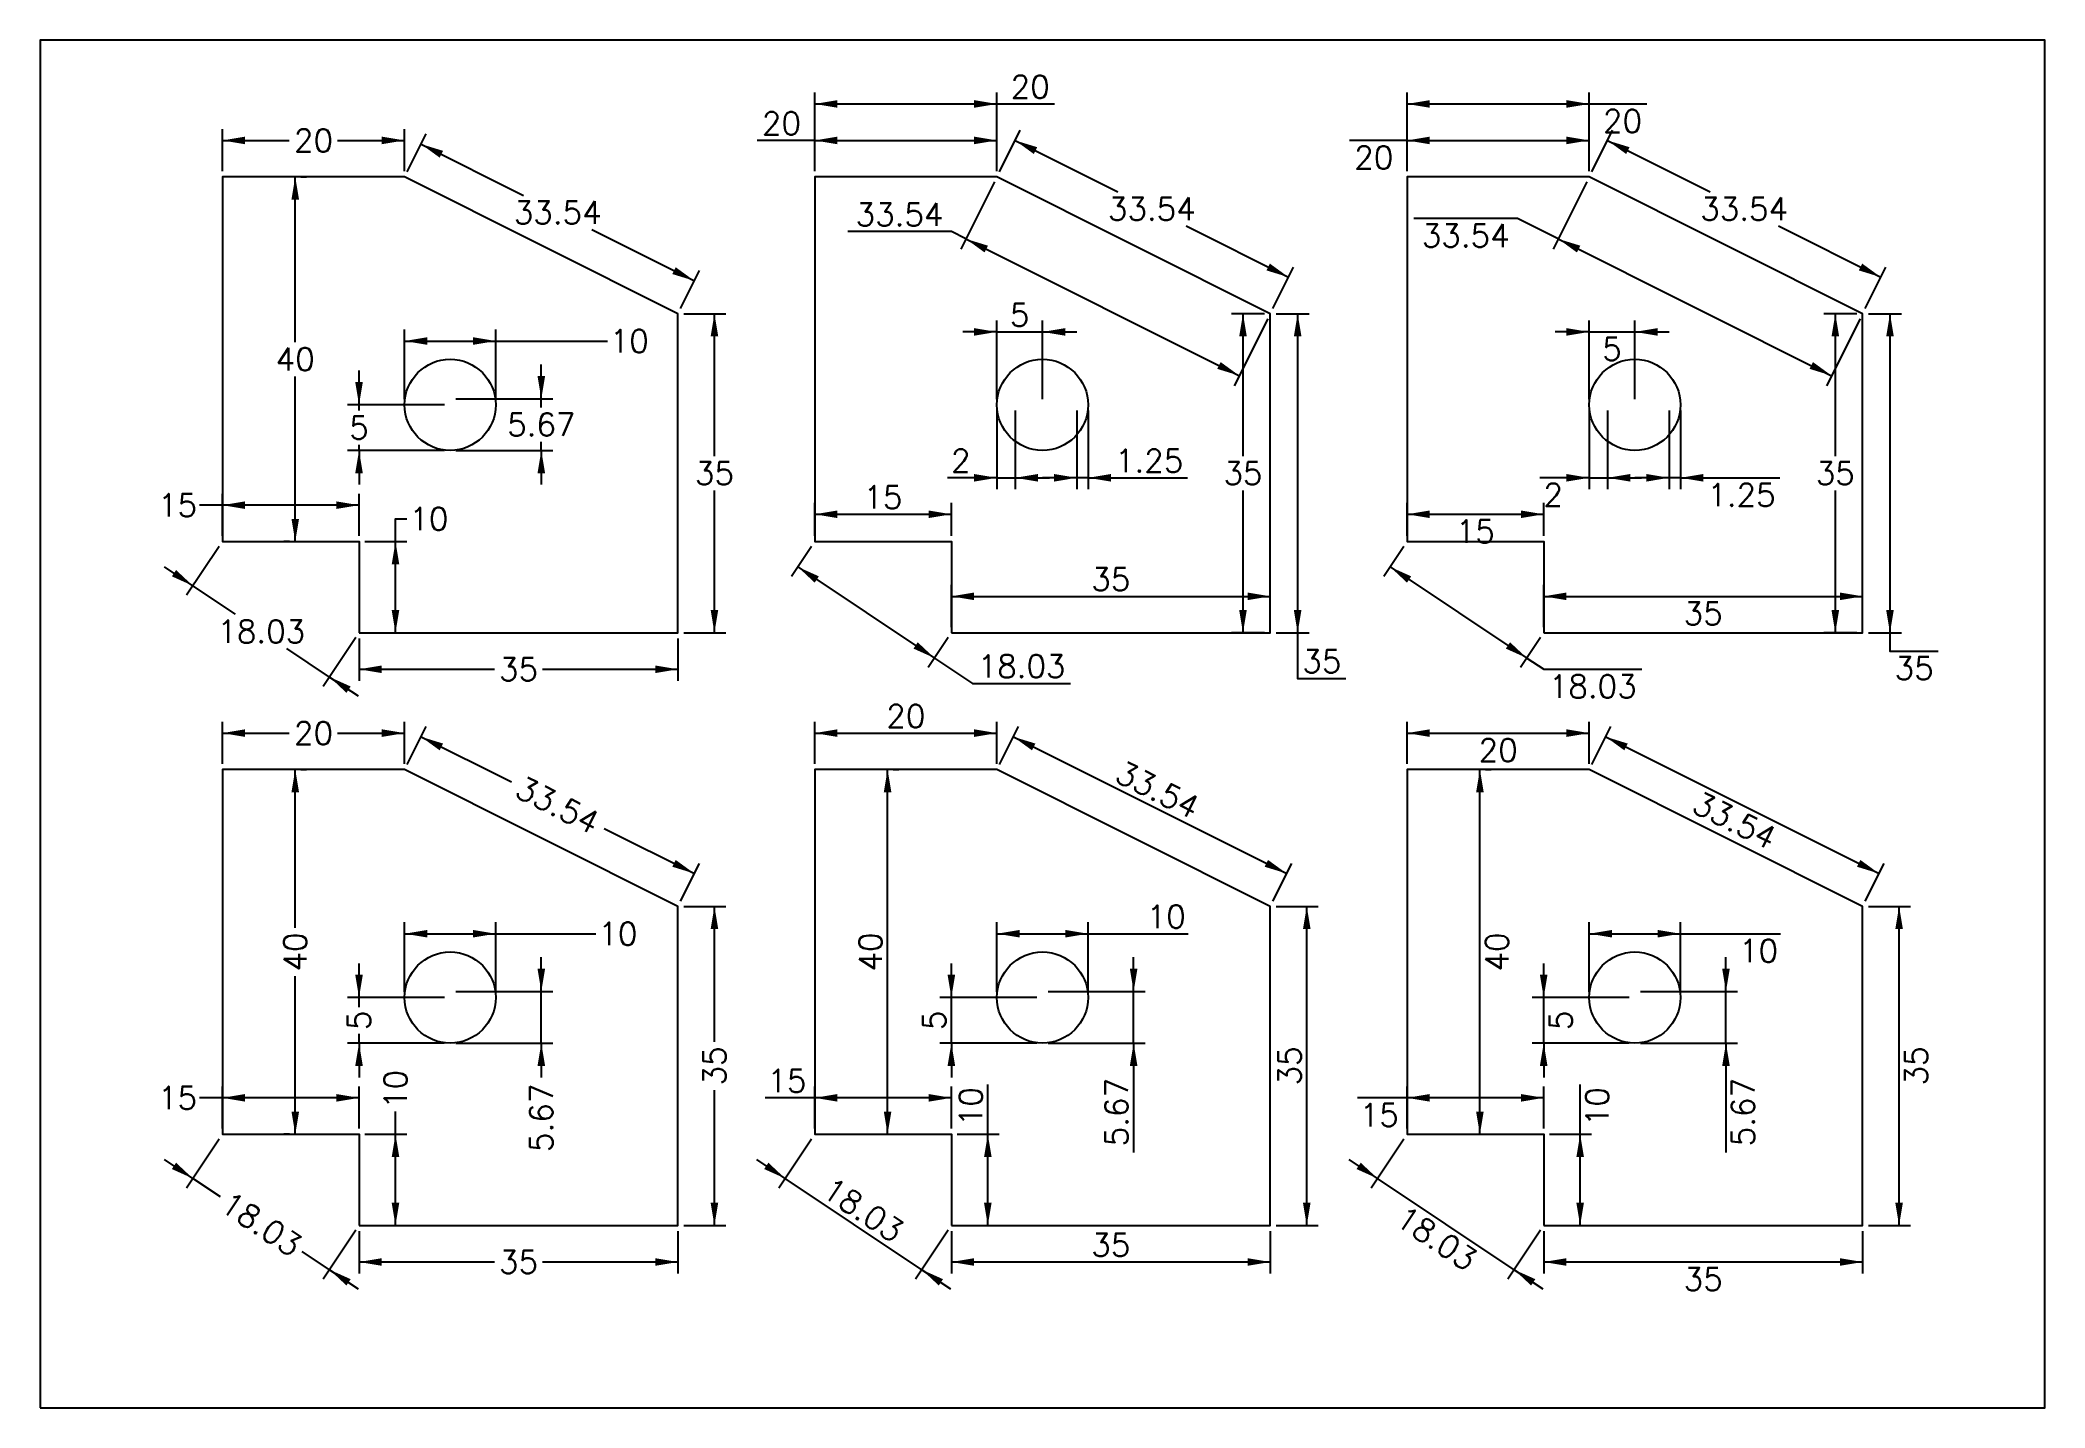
# Model space of a CAD drawing. Extents: x -20 to 200, y -20 to 130.
import ezdxf
from ezdxf.enums import TextEntityAlignment as Align

# ---------------------------------------------------------------- set-up
doc = ezdxf.new("R2010")
doc.units = 0
doc.layers.get('0').update_dxf_attribs({"linetype": 'CONTINUOUS'})
doc.styles.get("Standard").update_dxf_attribs({"font": 'SIMPLEX'})
doc.dimstyles.new('ABOVE', dxfattribs={"dimtxt": 2.5, "dimasz": 2.5, "dimexe": 1.25, "dimexo": 0.625, "dimtad": 1, "dimzin": 0, "dimcen": 2.5, "dimazin": 3, "dimtfac": 1, "dimtmove": 0, "dimatfit": 3})
doc.dimstyles.new('BELOW', dxfattribs={"dimtxt": 2.5, "dimasz": 2.5, "dimexe": 1.25, "dimexo": 0.625, "dimtad": 4, "dimzin": 0, "dimcen": 2.5, "dimazin": 3, "dimtfac": 1, "dimtmove": 0, "dimatfit": 3})
doc.dimstyles.new('BREAK', dxfattribs={"dimtxt": 2.5, "dimasz": 2.5, "dimexe": 1.25, "dimexo": 0.625, "dimtad": 0, "dimzin": 0, "dimcen": 2.5, "dimazin": 3, "dimtfac": 1, "dimtmove": 0, "dimatfit": 3})
doc.dimstyles.new('HORZ-ABOVE', dxfattribs={"dimtxt": 2.5, "dimasz": 2.5, "dimexe": 1.25, "dimexo": 0.625, "dimtad": 1, "dimtih": 1, "dimtoh": 1, "dimzin": 0, "dimcen": 2.5, "dimazin": 3, "dimtfac": 1, "dimtmove": 0, "dimatfit": 3})
doc.dimstyles.new('HORZ-BELOW', dxfattribs={"dimtxt": 2.5, "dimasz": 2.5, "dimexe": 1.25, "dimexo": 0.625, "dimtad": 4, "dimtih": 1, "dimtoh": 1, "dimzin": 0, "dimcen": 2.5, "dimazin": 3, "dimtfac": 1, "dimtmove": 0, "dimatfit": 3})
doc.dimstyles.new('HORZ-BREAK', dxfattribs={"dimtxt": 2.5, "dimasz": 2.5, "dimexe": 1.25, "dimexo": 0.625, "dimtad": 0, "dimtih": 1, "dimtoh": 1, "dimzin": 0, "dimcen": 2.5, "dimazin": 3, "dimtfac": 1, "dimtmove": 0, "dimatfit": 3})

# ---------------------------------------------------------------- blocks, each defined once
blk = doc.blocks.new('*D1')
for p, q in [((0, 50.625), (0, 55.25)), ((20, 50.625), (20, 55.25)), ((0, 54), (0, 54)), ((0, 54), (7.35, 54)), ((12.65, 54), (20, 54)), ((20, 54), (20, 54))]:
    blk.add_line(p, q)
for points in [[(2.5, 53.583333), (2.5, 54.416667), (0, 54)], [(17.5, 54.416667), (17.5, 53.583333), (20, 54)]]:
    blk.add_solid(points)
blk.add_text('20', height=2.5).set_placement((10, 54), align=Align.MIDDLE_CENTER)
blk = doc.blocks.new('*D2')
for p, q in [((20.279508, 50.559017), (22.359017, 54.718034)), ((21.8, 53.6), (21.8, 53.6)), ((21.8, 53.6), (31.712945, 48.643527)), ((41.887055, 43.556473), (51.8, 38.6)), ((50.279508, 35.559017), (52.359017, 39.718034)), ((51.8, 38.6), (51.8, 38.6))]:
    blk.add_line(p, q)
for points in [[(23.849729, 52.109288), (24.222407, 52.854644), (21.8, 53.6)], [(49.750271, 40.090712), (49.377593, 39.345356), (51.8, 38.6)]]:
    blk.add_solid(points)
blk.add_text('33.54', height=2.5, rotation=-26.565051).set_placement((36.8, 46.1), align=Align.MIDDLE_CENTER)
blk = doc.blocks.new('*D3')
for p, q in [((50.625, 35), (55.25, 35)), ((54, 35), (54, 35)), ((54, 20.15), (54, 35)), ((54, 0), (54, 14.85)), ((50.625, 0), (55.25, 0)), ((54, 0), (54, 0))]:
    blk.add_line(p, q)
for points in [[(53.583333, 32.5), (54.416667, 32.5), (54, 35)], [(54.416667, 2.5), (53.583333, 2.5), (54, 0)]]:
    blk.add_solid(points)
blk.add_text('35', height=2.5, rotation=90).set_placement((54, 17.5), align=Align.MIDDLE_CENTER)
blk = doc.blocks.new('*D4')
for p, q in [((15, -0.625), (15, -5.25)), ((50, -0.625), (50, -5.25)), ((15, -4), (15, -4)), ((15, -4), (29.85, -4)), ((35.15, -4), (50, -4)), ((50, -4), (50, -4))]:
    blk.add_line(p, q)
for points in [[(17.5, -4.416667), (17.5, -3.583333), (15, -4)], [(47.5, -3.583333), (47.5, -4.416667), (50, -4)]]:
    blk.add_solid(points)
blk.add_text('35', height=2.5).set_placement((32.5, -4), align=Align.MIDDLE_CENTER)
blk = doc.blocks.new('*D5')
for p, q in [((19, 10), (19, 12.5)), ((15.625, 10), (20.25, 10)), ((19, 0), (19, 10)), ((15.625, 0), (20.25, 0)), ((19, 0), (19, 0))]:
    blk.add_line(p, q)
for points in [[(18.583333, 7.5), (19.416667, 7.5), (19, 10)], [(19.416667, 2.5), (18.583333, 2.5), (19, 0)]]:
    blk.add_solid(points)
blk.add_text('10', height=2.5, rotation=90).set_placement((19, 14.9125), align=Align.MIDDLE_CENTER)
blk = doc.blocks.new('*D6')
for p, q in [((0, 14), (-2.5, 14)), ((0, 10.625), (0, 15.25)), ((15, 14), (0, 14)), ((15, 10.625), (15, 15.25)), ((15, 14), (15, 14))]:
    blk.add_line(p, q)
for points in [[(2.5, 13.583333), (2.5, 14.416667), (0, 14)], [(12.5, 14.416667), (12.5, 13.583333), (15, 14)]]:
    blk.add_solid(points)
blk.add_text('15', height=2.5, rotation=360).set_placement((-4.9125, 14), align=Align.MIDDLE_CENTER)
blk = doc.blocks.new('*D7')
for p, q in [((8, 50), (8, 50)), ((8, 32.65), (8, 50)), ((8.625, 50), (9.25, 50)), ((8, 10), (8, 27.35)), ((7.375, 10), (6.75, 10)), ((8, 10), (8, 10))]:
    blk.add_line(p, q)
for points in [[(7.583333, 47.5), (8.416667, 47.5), (8, 50)], [(8.416667, 12.5), (7.583333, 12.5), (8, 10)]]:
    blk.add_solid(points)
blk.add_text('40', height=2.5, rotation=90).set_placement((8, 30), align=Align.MIDDLE_CENTER)
blk = doc.blocks.new('*D8')
for p, q in [((20, 25.625), (20, 33.25)), ((30, 25.625), (30, 33.25)), ((20, 32), (20, 32)), ((20, 32), (30, 32)), ((30, 32), (41, 32))]:
    blk.add_line(p, q)
for points in [[(22.5, 31.583333), (22.5, 32.416667), (20, 32)], [(27.5, 32.416667), (27.5, 31.583333), (30, 32)]]:
    blk.add_solid(points)
blk.add_text('10', height=2.5).set_placement((43.4125, 32), align=Align.MIDDLE_CENTER)
blk = doc.blocks.new('*D9')
for p, q in [((15, 25), (15, 28.75)), ((24.375, 25), (13.75, 25)), ((15, 23.9625), (15, 25)), ((24.375, 20), (13.75, 20)), ((15, 20), (15, 21.0375)), ((15, 20), (15, 16.25))]:
    blk.add_line(p, q)
for points in [[(15.416667, 27.5), (14.583333, 27.5), (15, 25)], [(14.583333, 17.5), (15.416667, 17.5), (15, 20)]]:
    blk.add_solid(points)
blk.add_text('5', height=2.5, rotation=90).set_placement((15, 22.5), align=Align.MIDDLE_CENTER)
blk = doc.blocks.new('*D10')
for p, q in [((35, 25.67), (35, 29.42)), ((25.625, 25.67), (36.25, 25.67)), ((35, 20), (35, 25.67)), ((25.625, 20), (36.25, 20)), ((35, 20), (35, 16.25))]:
    blk.add_line(p, q)
for points in [[(35.416667, 28.17), (34.583333, 28.17), (35, 25.67)], [(34.583333, 17.5), (35.416667, 17.5), (35, 20)]]:
    blk.add_solid(points)
blk.add_text('5.67', height=2.5, rotation=90).set_placement((35, 11.8125), align=Align.MIDDLE_CENTER)
blk = doc.blocks.new('*D11')
for p, q in [((-0.346688, 9.479969), (-3.924144, 4.113783)), ((-3.230769, 5.153846), (-6.350958, 7.233972)), ((-0.21344, 3.142293), (-3.230769, 5.153846)), ((14.653312, -0.520031), (11.075856, -5.886217)), ((11.769231, -4.846154), (8.751902, -2.834601)), ((11.769231, -4.846154), (14.889419, -6.92628))]:
    blk.add_line(p, q)
for points in [[(-5.07977, 6.887284), (-5.54202, 6.193909), (-3.230769, 5.153846)], [(13.618231, -6.579592), (14.080482, -5.886217), (11.769231, -4.846154)]]:
    blk.add_solid(points)
blk.add_text('18.03', height=2.5, rotation=-33.690068).set_placement((4.269231, 0.153846), align=Align.MIDDLE_CENTER)
blk = doc.blocks.new('*D12')
for p, q in [((65, 50.625), (65, 55.25)), ((85, 50.625), (85, 55.25)), ((65, 54), (65, 54)), ((65, 54), (85, 54)), ((85, 54), (85, 54))]:
    blk.add_line(p, q)
for points in [[(67.5, 53.583333), (67.5, 54.416667), (65, 54)], [(82.5, 54.416667), (82.5, 53.583333), (85, 54)]]:
    blk.add_solid(points)
blk.add_text('20', height=2.5).set_placement((75, 55.875), align=Align.MIDDLE_CENTER)
blk = doc.blocks.new('*D13')
for p, q in [((85.279508, 50.559017), (87.359017, 54.718034)), ((86.8, 53.6), (86.8, 53.6)), ((86.8, 53.6), (116.8, 38.6)), ((115.279508, 35.559017), (117.359017, 39.718034)), ((116.8, 38.6), (116.8, 38.6))]:
    blk.add_line(p, q)
for points in [[(88.849729, 52.109288), (89.222407, 52.854644), (86.8, 53.6)], [(114.750271, 40.090712), (114.377593, 39.345356), (116.8, 38.6)]]:
    blk.add_solid(points)
blk.add_text('33.54', height=2.5, rotation=-26.565051).set_placement((102.638525, 47.777051), align=Align.MIDDLE_CENTER)
blk = doc.blocks.new('*D14')
for p, q in [((115.625, 35), (120.25, 35)), ((119, 35), (119, 35)), ((119, 0), (119, 35)), ((115.625, 0), (120.25, 0)), ((119, 0), (119, 0))]:
    blk.add_line(p, q)
for points in [[(118.583333, 32.5), (119.416667, 32.5), (119, 35)], [(119.416667, 2.5), (118.583333, 2.5), (119, 0)]]:
    blk.add_solid(points)
blk.add_text('35', height=2.5, rotation=90).set_placement((117.125, 17.5), align=Align.MIDDLE_CENTER)
blk = doc.blocks.new('*D15')
for p, q in [((80, -0.625), (80, -5.25)), ((115, -0.625), (115, -5.25)), ((80, -4), (80, -4)), ((80, -4), (115, -4)), ((115, -4), (115, -4))]:
    blk.add_line(p, q)
for points in [[(82.5, -4.416667), (82.5, -3.583333), (80, -4)], [(112.5, -3.583333), (112.5, -4.416667), (115, -4)]]:
    blk.add_solid(points)
blk.add_text('35', height=2.5).set_placement((97.5, -2.125), align=Align.MIDDLE_CENTER)
blk = doc.blocks.new('*D16')
for p, q in [((84, 10), (84, 15.45)), ((80.625, 10), (85.25, 10)), ((84, 0), (84, 10)), ((80.625, 0), (85.25, 0)), ((84, 0), (84, 0))]:
    blk.add_line(p, q)
for points in [[(83.583333, 7.5), (84.416667, 7.5), (84, 10)], [(84.416667, 2.5), (83.583333, 2.5), (84, 0)]]:
    blk.add_solid(points)
blk.add_text('10', height=2.5, rotation=90).set_placement((82.125, 13.0375), align=Align.MIDDLE_CENTER)
blk = doc.blocks.new('*D17')
for p, q in [((65, 14), (59.55, 14)), ((65, 10.625), (65, 15.25)), ((80, 14), (65, 14)), ((80, 10.625), (80, 15.25)), ((80, 14), (80, 14))]:
    blk.add_line(p, q)
for points in [[(67.5, 13.583333), (67.5, 14.416667), (65, 14)], [(77.5, 14.416667), (77.5, 13.583333), (80, 14)]]:
    blk.add_solid(points)
blk.add_text('15', height=2.5, rotation=360).set_placement((61.9625, 15.875), align=Align.MIDDLE_CENTER)
blk = doc.blocks.new('*D18')
for p, q in [((73, 50), (73, 50)), ((73, 10), (73, 50)), ((73.625, 50), (74.25, 50)), ((73, 10), (73, 10)), ((73.625, 10), (74.25, 10))]:
    blk.add_line(p, q)
for points in [[(72.583333, 47.5), (73.416667, 47.5), (73, 50)], [(73.416667, 12.5), (72.583333, 12.5), (73, 10)]]:
    blk.add_solid(points)
blk.add_text('40', height=2.5, rotation=90).set_placement((71.125, 30), align=Align.MIDDLE_CENTER)
blk = doc.blocks.new('*D19')
for p, q in [((85, 25.625), (85, 33.25)), ((95, 25.625), (95, 33.25)), ((85, 32), (85, 32)), ((85, 32), (95, 32)), ((95, 32), (106, 32))]:
    blk.add_line(p, q)
for points in [[(87.5, 31.583333), (87.5, 32.416667), (85, 32)], [(92.5, 32.416667), (92.5, 31.583333), (95, 32)]]:
    blk.add_solid(points)
blk.add_text('10', height=2.5).set_placement((103.5875, 33.875), align=Align.MIDDLE_CENTER)
blk = doc.blocks.new('*D20')
for p, q in [((80, 25), (80, 28.75)), ((89.375, 25), (78.75, 25)), ((80, 20), (80, 25)), ((89.375, 20), (78.75, 20)), ((80, 20), (80, 16.25))]:
    blk.add_line(p, q)
for points in [[(80.416667, 27.5), (79.583333, 27.5), (80, 25)], [(79.583333, 17.5), (80.416667, 17.5), (80, 20)]]:
    blk.add_solid(points)
blk.add_text('5', height=2.5, rotation=90).set_placement((78.125, 22.5), align=Align.MIDDLE_CENTER)
blk = doc.blocks.new('*D21')
for p, q in [((100, 25.67), (100, 29.42)), ((90.625, 25.67), (101.25, 25.67)), ((100, 20), (100, 25.67)), ((90.625, 20), (101.25, 20)), ((100, 20), (100, 8))]:
    blk.add_line(p, q)
for points in [[(100.416667, 28.17), (99.583333, 28.17), (100, 25.67)], [(99.583333, 17.5), (100.416667, 17.5), (100, 20)]]:
    blk.add_solid(points)
blk.add_text('5.67', height=2.5, rotation=90).set_placement((98.125, 12.4375), align=Align.MIDDLE_CENTER)
blk = doc.blocks.new('*D22')
for p, q in [((64.653312, 9.479969), (61.075856, 4.113783)), ((61.769231, 5.153846), (58.649042, 7.233972)), ((76.769231, -4.846154), (61.769231, 5.153846)), ((79.653312, -0.520031), (76.075856, -5.886217)), ((76.769231, -4.846154), (79.889419, -6.92628))]:
    blk.add_line(p, q)
for points in [[(59.92023, 6.887284), (59.45798, 6.193909), (61.769231, 5.153846)], [(78.618231, -6.579592), (79.080482, -5.886217), (76.769231, -4.846154)]]:
    blk.add_solid(points)
blk.add_text('18.03', height=2.5, rotation=-33.690068).set_placement((70.309294, 1.71394), align=Align.MIDDLE_CENTER)
blk = doc.blocks.new('*D23')
for p, q in [((130, 50.625), (130, 55.25)), ((150, 50.625), (150, 55.25)), ((130, 54), (130, 54)), ((130, 54), (150, 54)), ((150, 54), (150, 54))]:
    blk.add_line(p, q)
for points in [[(132.5, 53.583333), (132.5, 54.416667), (130, 54)], [(147.5, 54.416667), (147.5, 53.583333), (150, 54)]]:
    blk.add_solid(points)
blk.add_text('20', height=2.5).set_placement((140, 52.125), align=Align.MIDDLE_CENTER)
blk = doc.blocks.new('*D24')
for p, q in [((150.279508, 50.559017), (152.359017, 54.718034)), ((151.8, 53.6), (151.8, 53.6)), ((151.8, 53.6), (181.8, 38.6)), ((180.279508, 35.559017), (182.359017, 39.718034)), ((181.8, 38.6), (181.8, 38.6))]:
    blk.add_line(p, q)
for points in [[(153.849729, 52.109288), (154.222407, 52.854644), (151.8, 53.6)], [(179.750271, 40.090712), (179.377593, 39.345356), (181.8, 38.6)]]:
    blk.add_solid(points)
blk.add_text('33.54', height=2.5, rotation=-26.565051).set_placement((165.961475, 44.422949), align=Align.MIDDLE_CENTER)
blk = doc.blocks.new('*D25')
for p, q in [((180.625, 35), (185.25, 35)), ((184, 35), (184, 35)), ((184, 0), (184, 35)), ((180.625, 0), (185.25, 0)), ((184, 0), (184, 0))]:
    blk.add_line(p, q)
for points in [[(183.583333, 32.5), (184.416667, 32.5), (184, 35)], [(184.416667, 2.5), (183.583333, 2.5), (184, 0)]]:
    blk.add_solid(points)
blk.add_text('35', height=2.5, rotation=90).set_placement((185.875, 17.5), align=Align.MIDDLE_CENTER)
blk = doc.blocks.new('*D26')
for p, q in [((145, -0.625), (145, -5.25)), ((180, -0.625), (180, -5.25)), ((145, -4), (145, -4)), ((145, -4), (180, -4)), ((180, -4), (180, -4))]:
    blk.add_line(p, q)
for points in [[(147.5, -4.416667), (147.5, -3.583333), (145, -4)], [(177.5, -3.583333), (177.5, -4.416667), (180, -4)]]:
    blk.add_solid(points)
blk.add_text('35', height=2.5).set_placement((162.5, -5.875), align=Align.MIDDLE_CENTER)
blk = doc.blocks.new('*D27')
for p, q in [((149, 10), (149, 15.45)), ((145.625, 10), (150.25, 10)), ((149, 0), (149, 10)), ((145.625, 0), (150.25, 0)), ((149, 0), (149, 0))]:
    blk.add_line(p, q)
for points in [[(148.583333, 7.5), (149.416667, 7.5), (149, 10)], [(149.416667, 2.5), (148.583333, 2.5), (149, 0)]]:
    blk.add_solid(points)
blk.add_text('10', height=2.5, rotation=90).set_placement((150.875, 13.0375), align=Align.MIDDLE_CENTER)
blk = doc.blocks.new('*D28')
for p, q in [((130, 14), (124.55, 14)), ((130, 10.625), (130, 15.25)), ((145, 14), (130, 14)), ((145, 10.625), (145, 15.25)), ((145, 14), (145, 14))]:
    blk.add_line(p, q)
for points in [[(132.5, 13.583333), (132.5, 14.416667), (130, 14)], [(142.5, 14.416667), (142.5, 13.583333), (145, 14)]]:
    blk.add_solid(points)
blk.add_text('15', height=2.5, rotation=360).set_placement((126.9625, 12.125), align=Align.MIDDLE_CENTER)
blk = doc.blocks.new('*D29')
for p, q in [((138, 50), (138, 50)), ((138, 10), (138, 50)), ((138.625, 50), (139.25, 50)), ((138, 10), (138, 10)), ((138.625, 10), (139.25, 10))]:
    blk.add_line(p, q)
for points in [[(137.583333, 47.5), (138.416667, 47.5), (138, 50)], [(138.416667, 12.5), (137.583333, 12.5), (138, 10)]]:
    blk.add_solid(points)
blk.add_text('40', height=2.5, rotation=90).set_placement((139.875, 30), align=Align.MIDDLE_CENTER)
blk = doc.blocks.new('*D30')
for p, q in [((150, 25.625), (150, 33.25)), ((160, 25.625), (160, 33.25)), ((150, 32), (150, 32)), ((150, 32), (160, 32)), ((160, 32), (171, 32))]:
    blk.add_line(p, q)
for points in [[(152.5, 31.583333), (152.5, 32.416667), (150, 32)], [(157.5, 32.416667), (157.5, 31.583333), (160, 32)]]:
    blk.add_solid(points)
blk.add_text('10', height=2.5).set_placement((168.5875, 30.125), align=Align.MIDDLE_CENTER)
blk = doc.blocks.new('*D31')
for p, q in [((145, 25), (145, 28.75)), ((154.375, 25), (143.75, 25)), ((145, 20), (145, 25)), ((154.375, 20), (143.75, 20)), ((145, 20), (145, 16.25))]:
    blk.add_line(p, q)
for points in [[(145.416667, 27.5), (144.583333, 27.5), (145, 25)], [(144.583333, 17.5), (145.416667, 17.5), (145, 20)]]:
    blk.add_solid(points)
blk.add_text('5', height=2.5, rotation=90).set_placement((146.875, 22.5), align=Align.MIDDLE_CENTER)
blk = doc.blocks.new('*D32')
for p, q in [((165, 25.67), (165, 29.42)), ((155.625, 25.67), (166.25, 25.67)), ((165, 20), (165, 25.67)), ((155.625, 20), (166.25, 20)), ((165, 20), (165, 8))]:
    blk.add_line(p, q)
for points in [[(165.416667, 28.17), (164.583333, 28.17), (165, 25.67)], [(164.583333, 17.5), (165.416667, 17.5), (165, 20)]]:
    blk.add_solid(points)
blk.add_text('5.67', height=2.5, rotation=90).set_placement((166.875, 12.4375), align=Align.MIDDLE_CENTER)
blk = doc.blocks.new('*D33')
for p, q in [((129.653312, 9.479969), (126.075856, 4.113783)), ((126.769231, 5.153846), (123.649042, 7.233972)), ((141.769231, -4.846154), (126.769231, 5.153846)), ((144.653312, -0.520031), (141.075856, -5.886217)), ((141.769231, -4.846154), (144.889419, -6.92628))]:
    blk.add_line(p, q)
for points in [[(124.92023, 6.887284), (124.45798, 6.193909), (126.769231, 5.153846)], [(143.618231, -6.579592), (144.080482, -5.886217), (141.769231, -4.846154)]]:
    blk.add_solid(points)
blk.add_text('18.03', height=2.5, rotation=-33.690068).set_placement((133.229168, -1.406248), align=Align.MIDDLE_CENTER)
blk = doc.blocks.new('*D34')
for p, q in [((0, 115.625), (0, 120.25)), ((0, 119), (0, 119)), ((0, 119), (7.35, 119)), ((12.65, 119), (20, 119)), ((20, 115.625), (20, 120.25)), ((20, 119), (20, 119))]:
    blk.add_line(p, q)
for points in [[(2.5, 118.583333), (2.5, 119.416667), (0, 119)], [(17.5, 119.416667), (17.5, 118.583333), (20, 119)]]:
    blk.add_solid(points)
blk.add_text('20', height=2.5).set_placement((10, 119), align=Align.MIDDLE_CENTER)
blk = doc.blocks.new('*D35')
for p, q in [((20.279508, 115.559017), (22.359017, 119.718034)), ((21.8, 118.6), (21.8, 118.6)), ((21.8, 118.6), (33.05, 112.975)), ((40.55, 109.225), (51.8, 103.6)), ((50.279508, 100.559017), (52.359017, 104.718034)), ((51.8, 103.6), (51.8, 103.6))]:
    blk.add_line(p, q)
for points in [[(23.849729, 117.109288), (24.222407, 117.854644), (21.8, 118.6)], [(49.750271, 105.090712), (49.377593, 104.345356), (51.8, 103.6)]]:
    blk.add_solid(points)
blk.add_text('33.54', height=2.5).set_placement((36.8, 111.1), align=Align.MIDDLE_CENTER)
blk = doc.blocks.new('*D36')
for p, q in [((50.625, 100), (55.25, 100)), ((54, 100), (54, 100)), ((54, 84.375), (54, 100)), ((54, 65), (54, 80.625)), ((50.625, 65), (55.25, 65)), ((54, 65), (54, 65))]:
    blk.add_line(p, q)
for points in [[(53.583333, 97.5), (54.416667, 97.5), (54, 100)], [(54.416667, 67.5), (53.583333, 67.5), (54, 65)]]:
    blk.add_solid(points)
blk.add_text('35', height=2.5).set_placement((54, 82.5), align=Align.MIDDLE_CENTER)
blk = doc.blocks.new('*D37')
for p, q in [((15, 64.375), (15, 59.75)), ((50, 64.375), (50, 59.75)), ((15, 61), (15, 61)), ((15, 61), (29.85, 61)), ((35.15, 61), (50, 61)), ((50, 61), (50, 61))]:
    blk.add_line(p, q)
for points in [[(17.5, 60.583333), (17.5, 61.416667), (15, 61)], [(47.5, 61.416667), (47.5, 60.583333), (50, 61)]]:
    blk.add_solid(points)
blk.add_text('35', height=2.5).set_placement((32.5, 61), align=Align.MIDDLE_CENTER)
blk = doc.blocks.new('*D38')
for p, q in [((15.625, 75), (20.25, 75)), ((19, 65), (19, 75)), ((15.625, 65), (20.25, 65)), ((19, 65), (19, 65))]:
    blk.add_line(p, q)
blk.add_lwpolyline([(19, 75), (19, 77.5), (20.25, 77.5)])
for points in [[(18.583333, 72.5), (19.416667, 72.5), (19, 75)], [(19.416667, 67.5), (18.583333, 67.5), (19, 65)]]:
    blk.add_solid(points)
blk.add_text('10', height=2.5).set_placement((22.6625, 77.5), align=Align.MIDDLE_CENTER)
blk = doc.blocks.new('*D39')
for p, q in [((0, 75.625), (0, 80.25)), ((15, 75.625), (15, 80.25)), ((15, 79), (0, 79)), ((15, 79), (15, 79))]:
    blk.add_line(p, q)
blk.add_lwpolyline([(0, 79), (-1.25, 79), (-2.5, 79)])
for points in [[(2.5, 78.583333), (2.5, 79.416667), (0, 79)], [(12.5, 79.416667), (12.5, 78.583333), (15, 79)]]:
    blk.add_solid(points)
blk.add_text('15', height=2.5).set_placement((-4.9125, 79), align=Align.MIDDLE_CENTER)
blk = doc.blocks.new('*D40')
for p, q in [((8, 115), (8, 115)), ((8, 96.875), (8, 115)), ((8.625, 115), (9.25, 115)), ((8, 75), (8, 93.125)), ((7.375, 75), (6.75, 75)), ((8, 75), (8, 75))]:
    blk.add_line(p, q)
for points in [[(7.583333, 112.5), (8.416667, 112.5), (8, 115)], [(8.416667, 77.5), (7.583333, 77.5), (8, 75)]]:
    blk.add_solid(points)
blk.add_text('40', height=2.5).set_placement((8, 95), align=Align.MIDDLE_CENTER)
blk = doc.blocks.new('*D41')
for p, q in [((20, 90.625), (20, 98.25)), ((20, 97), (20, 97)), ((20, 97), (30, 97)), ((30, 90.625), (30, 98.25))]:
    blk.add_line(p, q)
blk.add_lwpolyline([(30, 97), (41, 97), (42.25, 97)])
for points in [[(22.5, 96.583333), (22.5, 97.416667), (20, 97)], [(27.5, 97.416667), (27.5, 96.583333), (30, 97)]]:
    blk.add_solid(points)
blk.add_text('10', height=2.5).set_placement((44.6625, 97), align=Align.MIDDLE_CENTER)
blk = doc.blocks.new('*D42')
for p, q in [((15, 90), (15, 93.75)), ((24.375, 90), (13.75, 90)), ((15, 89.375), (15, 90)), ((24.375, 85), (13.75, 85)), ((15, 85), (15, 85.625)), ((15, 85), (15, 81.25))]:
    blk.add_line(p, q)
for points in [[(15.416667, 92.5), (14.583333, 92.5), (15, 90)], [(14.583333, 82.5), (15.416667, 82.5), (15, 85)]]:
    blk.add_solid(points)
blk.add_text('5', height=2.5).set_placement((15, 87.5), align=Align.MIDDLE_CENTER)
blk = doc.blocks.new('*D43')
for p, q in [((35, 90.67), (35, 94.42)), ((25.625, 90.67), (36.25, 90.67)), ((35, 89.71), (35, 90.67)), ((35, 85), (35, 85.96)), ((25.625, 85), (36.25, 85)), ((35, 85), (35, 81.25))]:
    blk.add_line(p, q)
for points in [[(35.416667, 93.17), (34.583333, 93.17), (35, 90.67)], [(34.583333, 82.5), (35.416667, 82.5), (35, 85)]]:
    blk.add_solid(points)
blk.add_text('5.67', height=2.5).set_placement((35, 87.835), align=Align.MIDDLE_CENTER)
blk = doc.blocks.new('*D44')
for p, q in [((-0.346688, 74.479969), (-3.924144, 69.113783)), ((-3.230769, 70.153846), (-6.350958, 72.233972)), ((1.456731, 67.028846), (-3.230769, 70.153846)), ((14.653312, 64.479969), (11.075856, 59.113783)), ((11.769231, 60.153846), (7.081731, 63.278846)), ((11.769231, 60.153846), (14.889419, 58.07372))]:
    blk.add_line(p, q)
for points in [[(-5.07977, 71.887284), (-5.54202, 71.193909), (-3.230769, 70.153846)], [(13.618231, 58.420408), (14.080482, 59.113783), (11.769231, 60.153846)]]:
    blk.add_solid(points)
blk.add_text('18.03', height=2.5).set_placement((4.269231, 65.153846), align=Align.MIDDLE_CENTER)
blk = doc.blocks.new('*D45')
for p, q in [((65, 115.625), (65, 120.25)), ((65, 119), (85, 119)), ((85, 115.625), (85, 120.25)), ((85, 119), (85, 119))]:
    blk.add_line(p, q)
blk.add_lwpolyline([(65, 119), (64, 119), (58.7, 119)])
for points in [[(67.5, 118.583333), (67.5, 119.416667), (65, 119)], [(82.5, 119.416667), (82.5, 118.583333), (85, 119)]]:
    blk.add_solid(points)
blk.add_text('20', height=2.5).set_placement((61.35, 120.875), align=Align.MIDDLE_CENTER)
blk = doc.blocks.new('*D46')
for p, q in [((65, 115.625), (65, 124.25)), ((85, 115.625), (85, 124.25)), ((65, 123), (65, 123)), ((65, 123), (85, 123))]:
    blk.add_line(p, q)
blk.add_lwpolyline([(85, 123), (86, 123), (91.3, 123)])
for points in [[(67.5, 122.583333), (67.5, 123.416667), (65, 123)], [(82.5, 123.416667), (82.5, 122.583333), (85, 123)]]:
    blk.add_solid(points)
blk.add_text('20', height=2.5).set_placement((88.65, 124.875), align=Align.MIDDLE_CENTER)
blk = doc.blocks.new('*D47')
for p, q in [((114.375, 100), (110.75, 100)), ((112, 100), (112, 100)), ((112, 100), (112, 84.375)), ((112, 80.625), (112, 65)), ((114.375, 65), (110.75, 65)), ((112, 65), (112, 65))]:
    blk.add_line(p, q)
for points in [[(111.583333, 97.5), (112.416667, 97.5), (112, 100)], [(112.416667, 67.5), (111.583333, 67.5), (112, 65)]]:
    blk.add_solid(points)
blk.add_text('35', height=2.5).set_placement((112, 82.5), align=Align.MIDDLE_CENTER)
blk = doc.blocks.new('*D48')
for p, q in [((115.625, 100), (119.25, 100)), ((118, 100), (118, 100)), ((118, 100), (118, 65)), ((115.625, 65), (119.25, 65))]:
    blk.add_line(p, q)
blk.add_lwpolyline([(118, 65), (118, 60), (123.3, 60)])
for points in [[(117.583333, 97.5), (118.416667, 97.5), (118, 100)], [(118.416667, 67.5), (117.583333, 67.5), (118, 65)]]:
    blk.add_solid(points)
blk.add_text('35', height=2.5).set_placement((120.65, 61.875), align=Align.MIDDLE_CENTER)
blk = doc.blocks.new('*D49')
for p, q in [((65, 75.625), (65, 79.25)), ((80, 75.625), (80, 79.25)), ((65, 78), (65, 78)), ((65, 78), (80, 78)), ((80, 78), (80, 78))]:
    blk.add_line(p, q)
for points in [[(67.5, 77.583333), (67.5, 78.416667), (65, 78)], [(77.5, 78.416667), (77.5, 77.583333), (80, 78)]]:
    blk.add_solid(points)
blk.add_text('15', height=2.5).set_placement((72.5, 79.875), align=Align.MIDDLE_CENTER)
blk = doc.blocks.new('*D50')
for p, q in [((84.720492, 114.440983), (81.040983, 107.081966)), ((81.6, 108.2), (111.6, 93.2)), ((114.720492, 99.440983), (111.040983, 92.081966)), ((111.6, 93.2), (111.6, 93.2))]:
    blk.add_line(p, q)
blk.add_lwpolyline([(81.6, 108.2), (80, 109), (68.625, 109)])
for points in [[(83.649729, 106.709288), (84.022407, 107.454644), (81.6, 108.2)], [(109.550271, 94.690712), (109.177593, 93.945356), (111.6, 93.2)]]:
    blk.add_solid(points)
blk.add_text('33.54', height=2.5).set_placement((74.3125, 110.875), align=Align.MIDDLE_CENTER)
blk = doc.blocks.new('*D51')
for p, q in [((85.279508, 115.559017), (87.559017, 120.118034)), ((87, 119), (87, 119)), ((87, 119), (98.25, 113.375)), ((105.75, 109.625), (117, 104)), ((115.279508, 100.559017), (117.559017, 105.118034)), ((117, 104), (117, 104))]:
    blk.add_line(p, q)
for points in [[(89.049729, 117.509288), (89.422407, 118.254644), (87, 119)], [(114.950271, 105.490712), (114.577593, 104.745356), (117, 104)]]:
    blk.add_solid(points)
blk.add_text('33.54', height=2.5).set_placement((102, 111.5), align=Align.MIDDLE_CENTER)
blk = doc.blocks.new('*D52')
for p, q in [((85, 90.625), (85, 99.25)), ((90, 90.625), (90, 99.25)), ((85, 98), (81.25, 98)), ((85, 98), (90, 98)), ((90, 98), (93.75, 98))]:
    blk.add_line(p, q)
for points in [[(82.5, 98.416667), (82.5, 97.583333), (85, 98)], [(92.5, 97.583333), (92.5, 98.416667), (90, 98)]]:
    blk.add_solid(points)
blk.add_text('5', height=2.5).set_placement((87.5, 99.875), align=Align.MIDDLE_CENTER)
blk = doc.blocks.new('*D53')
for p, q in [((85, 89.375), (85, 80.75)), ((87, 89.375), (87, 80.75)), ((85, 82), (87, 82)), ((87, 82), (90.75, 82))]:
    blk.add_line(p, q)
blk.add_lwpolyline([(85, 82), (82.5, 82), (79.575, 82)])
for points in [[(82.5, 82.416667), (82.5, 81.583333), (85, 82)], [(89.5, 81.583333), (89.5, 82.416667), (87, 82)]]:
    blk.add_solid(points)
blk.add_text('2', height=2.5).set_placement((81.0375, 83.875), align=Align.MIDDLE_CENTER)
blk = doc.blocks.new('*D54')
for p, q in [((93.75, 89.375), (93.75, 80.75)), ((95, 89.375), (95, 80.75)), ((93.75, 82), (90, 82)), ((95, 82), (93.75, 82))]:
    blk.add_line(p, q)
blk.add_lwpolyline([(95, 82), (97.5, 82), (105.9, 82)])
for points in [[(91.25, 82.416667), (91.25, 81.583333), (93.75, 82)], [(97.5, 81.583333), (97.5, 82.416667), (95, 82)]]:
    blk.add_solid(points)
blk.add_text('1.25', height=2.5).set_placement((101.7, 83.875), align=Align.MIDDLE_CENTER)
blk = doc.blocks.new('*D55')
for p, q in [((80, 65.625), (80, 70.25)), ((80, 69), (80, 69)), ((80, 69), (115, 69)), ((115, 65.625), (115, 70.25)), ((115, 69), (115, 69))]:
    blk.add_line(p, q)
for points in [[(82.5, 68.583333), (82.5, 69.416667), (80, 69)], [(112.5, 69.416667), (112.5, 68.583333), (115, 69)]]:
    blk.add_solid(points)
blk.add_text('35', height=2.5).set_placement((97.5, 70.875), align=Align.MIDDLE_CENTER)
blk = doc.blocks.new('*D56')
for p, q in [((64.653312, 74.479969), (62.460471, 71.190706)), ((63.153846, 72.230769), (63.153846, 72.230769)), ((63.153846, 72.230769), (78.153846, 62.230769)), ((79.653312, 64.479969), (77.460471, 61.190706))]:
    blk.add_line(p, q)
blk.add_lwpolyline([(78.153846, 62.230769), (82.314098, 59.457268), (93.089097, 59.457268)])
for points in [[(65.002847, 70.497331), (65.465097, 71.190706), (63.153846, 72.230769)], [(76.304845, 63.964207), (75.842595, 63.270832), (78.153846, 62.230769)]]:
    blk.add_solid(points)
blk.add_text('18.03', height=2.5).set_placement((87.701597, 61.332268), align=Align.MIDDLE_CENTER)
blk = doc.blocks.new('*D57')
for p, q in [((130, 115.625), (130, 120.25)), ((130, 119), (150, 119)), ((150, 115.625), (150, 120.25)), ((150, 119), (150, 119))]:
    blk.add_line(p, q)
blk.add_lwpolyline([(130, 119), (129, 119), (123.7, 119)])
for points in [[(132.5, 118.583333), (132.5, 119.416667), (130, 119)], [(147.5, 119.416667), (147.5, 118.583333), (150, 119)]]:
    blk.add_solid(points)
blk.add_text('20', height=2.5).set_placement((126.35, 117.125), align=Align.MIDDLE_CENTER)
blk = doc.blocks.new('*D58')
for p, q in [((130, 115.625), (130, 124.25)), ((150, 115.625), (150, 124.25)), ((130, 123), (130, 123)), ((130, 123), (150, 123))]:
    blk.add_line(p, q)
blk.add_lwpolyline([(150, 123), (151, 123), (156.3, 123)])
for points in [[(132.5, 122.583333), (132.5, 123.416667), (130, 123)], [(147.5, 123.416667), (147.5, 122.583333), (150, 123)]]:
    blk.add_solid(points)
blk.add_text('20', height=2.5).set_placement((153.65, 121.125), align=Align.MIDDLE_CENTER)
blk = doc.blocks.new('*D59')
for p, q in [((179.375, 100), (175.75, 100)), ((177, 100), (177, 100)), ((177, 100), (177, 84.375)), ((177, 80.625), (177, 65)), ((179.375, 65), (175.75, 65)), ((177, 65), (177, 65))]:
    blk.add_line(p, q)
for points in [[(176.583333, 97.5), (177.416667, 97.5), (177, 100)], [(177.416667, 67.5), (176.583333, 67.5), (177, 65)]]:
    blk.add_solid(points)
blk.add_text('35', height=2.5).set_placement((177, 82.5), align=Align.MIDDLE_CENTER)
blk = doc.blocks.new('*D60')
for p, q in [((180.625, 100), (184.25, 100)), ((183, 100), (183, 100)), ((183, 100), (183, 65)), ((180.625, 65), (184.25, 65))]:
    blk.add_line(p, q)
blk.add_lwpolyline([(183, 65), (183, 63), (188.3, 63)])
for points in [[(182.583333, 97.5), (183.416667, 97.5), (183, 100)], [(183.416667, 67.5), (182.583333, 67.5), (183, 65)]]:
    blk.add_solid(points)
blk.add_text('35', height=2.5).set_placement((185.65, 61.125), align=Align.MIDDLE_CENTER)
blk = doc.blocks.new('*D61')
for p, q in [((130, 75.625), (130, 79.25)), ((145, 75.625), (145, 79.25)), ((130, 78), (130, 78)), ((130, 78), (145, 78)), ((145, 78), (145, 78))]:
    blk.add_line(p, q)
for points in [[(132.5, 77.583333), (132.5, 78.416667), (130, 78)], [(142.5, 78.416667), (142.5, 77.583333), (145, 78)]]:
    blk.add_solid(points)
blk.add_text('15', height=2.5).set_placement((137.5, 76.125), align=Align.MIDDLE_CENTER)
blk = doc.blocks.new('*D62')
for p, q in [((149.720492, 114.440983), (146.040983, 107.081966)), ((146.6, 108.2), (176.6, 93.2)), ((179.720492, 99.440983), (176.040983, 92.081966)), ((176.6, 93.2), (176.6, 93.2))]:
    blk.add_line(p, q)
blk.add_lwpolyline([(146.6, 108.2), (142.127864, 110.436068), (130.752864, 110.436068)])
for points in [[(148.649729, 106.709288), (149.022407, 107.454644), (146.6, 108.2)], [(174.550271, 94.690712), (174.177593, 93.945356), (176.6, 93.2)]]:
    blk.add_solid(points)
blk.add_text('33.54', height=2.5).set_placement((136.440364, 108.561068), align=Align.MIDDLE_CENTER)
blk = doc.blocks.new('*D63')
for p, q in [((150.279508, 115.559017), (152.559017, 120.118034)), ((152, 119), (152, 119)), ((152, 119), (163.25, 113.375)), ((170.75, 109.625), (182, 104)), ((180.279508, 100.559017), (182.559017, 105.118034)), ((182, 104), (182, 104))]:
    blk.add_line(p, q)
for points in [[(154.049729, 117.509288), (154.422407, 118.254644), (152, 119)], [(179.950271, 105.490712), (179.577593, 104.745356), (182, 104)]]:
    blk.add_solid(points)
blk.add_text('33.54', height=2.5).set_placement((167, 111.5), align=Align.MIDDLE_CENTER)
blk = doc.blocks.new('*D64')
for p, q in [((150, 90.625), (150, 99.25)), ((155, 90.625), (155, 99.25)), ((150, 98), (146.25, 98)), ((150, 98), (155, 98)), ((155, 98), (158.75, 98))]:
    blk.add_line(p, q)
for points in [[(147.5, 98.416667), (147.5, 97.583333), (150, 98)], [(157.5, 97.583333), (157.5, 98.416667), (155, 98)]]:
    blk.add_solid(points)
blk.add_text('5', height=2.5).set_placement((152.5, 96.125), align=Align.MIDDLE_CENTER)
blk = doc.blocks.new('*D65')
for p, q in [((150, 89.375), (150, 80.75)), ((152, 89.375), (152, 80.75)), ((150, 82), (152, 82)), ((152, 82), (155.75, 82))]:
    blk.add_line(p, q)
blk.add_lwpolyline([(150, 82), (147.5, 82), (144.575, 82)])
for points in [[(147.5, 82.416667), (147.5, 81.583333), (150, 82)], [(154.5, 81.583333), (154.5, 82.416667), (152, 82)]]:
    blk.add_solid(points)
blk.add_text('2', height=2.5).set_placement((146.0375, 80.125), align=Align.MIDDLE_CENTER)
blk = doc.blocks.new('*D66')
for p, q in [((158.75, 89.375), (158.75, 80.75)), ((160, 89.375), (160, 80.75)), ((158.75, 82), (155, 82)), ((160, 82), (158.75, 82))]:
    blk.add_line(p, q)
blk.add_lwpolyline([(160, 82), (162.5, 82), (170.9, 82)])
for points in [[(156.25, 82.416667), (156.25, 81.583333), (158.75, 82)], [(162.5, 81.583333), (162.5, 82.416667), (160, 82)]]:
    blk.add_solid(points)
blk.add_text('1.25', height=2.5).set_placement((166.7, 80.125), align=Align.MIDDLE_CENTER)
blk = doc.blocks.new('*D67')
for p, q in [((145, 65.625), (145, 70.25)), ((145, 69), (145, 69)), ((145, 69), (180, 69)), ((180, 65.625), (180, 70.25)), ((180, 69), (180, 69))]:
    blk.add_line(p, q)
for points in [[(147.5, 68.583333), (147.5, 69.416667), (145, 69)], [(177.5, 69.416667), (177.5, 68.583333), (180, 69)]]:
    blk.add_solid(points)
blk.add_text('35', height=2.5).set_placement((162.5, 67.125), align=Align.MIDDLE_CENTER)
blk = doc.blocks.new('*D68')
for p, q in [((129.653312, 74.479969), (127.460471, 71.190706)), ((128.153846, 72.230769), (128.153846, 72.230769)), ((128.153846, 72.230769), (143.153846, 62.230769)), ((144.653312, 64.479969), (142.460471, 61.190706))]:
    blk.add_line(p, q)
blk.add_lwpolyline([(143.153846, 62.230769), (145, 61), (155.775, 61)])
for points in [[(130.002847, 70.497331), (130.465097, 71.190706), (128.153846, 72.230769)], [(141.304845, 63.964207), (140.842595, 63.270832), (143.153846, 62.230769)]]:
    blk.add_solid(points)
blk.add_text('18.03', height=2.5).set_placement((150.3875, 59.125), align=Align.MIDDLE_CENTER)

msp = doc.modelspace()

# ---------------------------------------------------------------- linework, layer by layer
for points in [[(-20, -20), (200, -20), (200, 130), (-20, 130)], [(15, 65), (50, 65), (50, 100), (20, 115), (0, 115), (0, 75), (15, 75)], [(80, 65), (115, 65), (115, 100), (85, 115), (65, 115), (65, 75), (80, 75)], [(145, 65), (180, 65), (180, 100), (150, 115), (130, 115), (130, 75), (145, 75)], [(15, 0), (50, 0), (50, 35), (20, 50), (0, 50), (0, 10), (15, 10)], [(80, 0), (115, 0), (115, 35), (85, 50), (65, 50), (65, 10), (80, 10)], [(145, 0), (180, 0), (180, 35), (150, 50), (130, 50), (130, 10), (145, 10)]]:
    msp.add_lwpolyline(points, close=True)
for centre in [(25, 90), (90, 90), (155, 90), (25, 25), (90, 25), (155, 25)]:
    msp.add_circle(centre, 5)

# ---------------------------------------------------------------- dimensions: what is measured, and where the dimension line sits
for p1, p2, distance, dimstyle, picture, middle in [((65, 115), (85, 115), 8, 'HORZ-ABOVE', '*D46', (88.65, 124.875)), ((130, 115), (150, 115), 8, 'HORZ-BELOW', '*D58', (153.65, 121.125)), ((65, 115), (85, 115), 4, 'HORZ-ABOVE', '*D45', (61.35, 120.875)), ((0, 115), (20, 115), 4, 'HORZ-BREAK', '*D34', (10, 119)), ((20, 115), (50, 100), 4.025, 'HORZ-BREAK', '*D35', (36.8, 111.1)), ((85, 115), (115, 100), 4.472, 'HORZ-ABOVE', '*D51', (102, 111.5)), ((130, 115), (150, 115), 4, 'HORZ-BELOW', '*D57', (126.35, 117.125)), ((150, 115), (180, 100), 4.472, 'HORZ-BELOW', '*D63', (167, 111.5)), ((8, 75), (8, 115), 0, 'HORZ-BREAK', '*D40', (8, 95)), ((85, 115), (115, 100), -7.603, 'HORZ-ABOVE', '*D50', (74.312, 110.875)), ((150, 115), (180, 100), -7.603, 'HORZ-BELOW', '*D62', (136.44, 108.561)), ((50, 65), (50, 100), -4, 'HORZ-BREAK', '*D36', (54, 82.5)), ((85, 90), (90, 90), 8, 'HORZ-ABOVE', '*D52', (87.5, 99.875)), ((115, 100), (115, 65), -3, 'HORZ-ABOVE', '*D47', (112, 82.5)), ((115, 100), (115, 65), 3, 'HORZ-ABOVE', '*D48', (120.65, 61.875)), ((150, 90), (155, 90), 8, 'HORZ-BELOW', '*D64', (152.5, 96.125)), ((180, 100), (180, 65), -3, 'HORZ-BELOW', '*D59', (177, 82.5)), ((180, 100), (180, 65), 3, 'HORZ-BELOW', '*D60', (185.65, 61.125)), ((20, 90), (30, 90), 7, 'HORZ-BREAK', '*D41', (44.662, 97)), ((25, 85), (25, 90), 10, 'HORZ-BREAK', '*D42', (15, 87.5)), ((25, 85), (25, 90.67), -10, 'HORZ-BREAK', '*D43', (35, 87.835)), ((85, 90), (87, 90), -8, 'HORZ-ABOVE', '*D53', (81.038, 83.875)), ((95, 90), (93.75, 90), 8, 'HORZ-ABOVE', '*D54', (101.7, 83.875)), ((150, 90), (152, 90), -8, 'HORZ-BELOW', '*D65', (146.038, 80.125)), ((160, 90), (158.75, 90), 8, 'HORZ-BELOW', '*D66', (166.7, 80.125)), ((15, 75), (0, 75), -4, 'HORZ-BREAK', '*D39', (-4.912, 79)), ((65, 75), (80, 75), 3, 'HORZ-ABOVE', '*D49', (72.5, 79.875)), ((130, 75), (145, 75), 3, 'HORZ-BELOW', '*D61', (137.5, 76.125)), ((15, 65), (15, 75), -4, 'HORZ-BREAK', '*D38', (22.662, 77.5)), ((15, 65), (0, 75), 5.824, 'HORZ-BREAK', '*D44', (4.269, 65.154)), ((65, 75), (80, 65), -3.328, 'HORZ-ABOVE', '*D56', (87.702, 61.332)), ((130, 75), (145, 65), -3.328, 'HORZ-BELOW', '*D68', (150.387, 59.125)), ((80, 65), (115, 65), 4, 'HORZ-ABOVE', '*D55', (97.5, 70.875)), ((145, 65), (180, 65), 4, 'HORZ-BELOW', '*D67', (162.5, 67.125)), ((15, 65), (50, 65), -4, 'HORZ-BREAK', '*D37', (32.5, 61)), ((0, 50), (20, 50), 4, 'BREAK', '*D1', (10, 54)), ((65, 50), (85, 50), 4, 'ABOVE', '*D12', (75, 55.875)), ((130, 50), (150, 50), 4, 'BELOW', '*D23', (140, 52.125)), ((20, 50), (50, 35), 4.025, 'BREAK', '*D2', (36.8, 46.1)), ((85, 50), (115, 35), 4.025, 'ABOVE', '*D13', (102.639, 47.777)), ((150, 50), (180, 35), 4.025, 'BELOW', '*D24', (165.961, 44.423)), ((8, 10), (8, 50), 0, 'BREAK', '*D7', (8, 30)), ((73, 10), (73, 50), 0, 'ABOVE', '*D18', (71.125, 30)), ((138, 10), (138, 50), 0, 'BELOW', '*D29', (139.875, 30)), ((20, 25), (30, 25), 7, 'BREAK', '*D8', (43.412, 32)), ((50, 0), (50, 35), -4, 'BREAK', '*D3', (54, 17.5)), ((85, 25), (95, 25), 7, 'ABOVE', '*D19', (103.588, 33.875)), ((115, 0), (115, 35), -4, 'ABOVE', '*D14', (117.125, 17.5)), ((150, 25), (160, 25), 7, 'BELOW', '*D30', (168.588, 30.125)), ((180, 0), (180, 35), -4, 'BELOW', '*D25', (185.875, 17.5)), ((25, 20), (25, 25), 10, 'BREAK', '*D9', (15, 22.5)), ((25, 20), (25, 25.67), -10, 'BREAK', '*D10', (35, 11.812)), ((90, 20), (90, 25), 10, 'ABOVE', '*D20', (78.125, 22.5)), ((90, 20), (90, 25.67), -10, 'ABOVE', '*D21', (98.125, 12.438)), ((155, 20), (155, 25), 10, 'BELOW', '*D31', (146.875, 22.5)), ((155, 20), (155, 25.67), -10, 'BELOW', '*D32', (166.875, 12.438)), ((15, 0), (15, 10), -4, 'BREAK', '*D5', (19, 14.912)), ((80, 10), (65, 10), -4, 'ABOVE', '*D17', (61.963, 15.875)), ((80, 0), (80, 10), -4, 'ABOVE', '*D16', (82.125, 13.037)), ((145, 0), (145, 10), -4, 'BELOW', '*D27', (150.875, 13.037)), ((15, 10), (0, 10), -4, 'BREAK', '*D6', (-4.912, 14)), ((145, 10), (130, 10), -4, 'BELOW', '*D28', (126.963, 12.125)), ((15, 0), (0, 10), 5.824, 'BREAK', '*D11', (4.269, 0.154)), ((80, 0), (65, 10), 5.824, 'ABOVE', '*D22', (70.309, 1.714)), ((145, 0), (130, 10), 5.824, 'BELOW', '*D33', (133.229, -1.406)), ((15, 0), (50, 0), -4, 'BREAK', '*D4', (32.5, -4)), ((80, 0), (115, 0), -4, 'ABOVE', '*D15', (97.5, -2.125)), ((145, 0), (180, 0), -4, 'BELOW', '*D26', (162.5, -5.875))]:
    dim = msp.add_aligned_dim(p1=p1, p2=p2, distance=distance, dimstyle=dimstyle)
    dim.commit()
    dim.dimension.update_dxf_attribs({"geometry": picture, "text_midpoint": middle})

doc.saveas('drawing.dxf')
